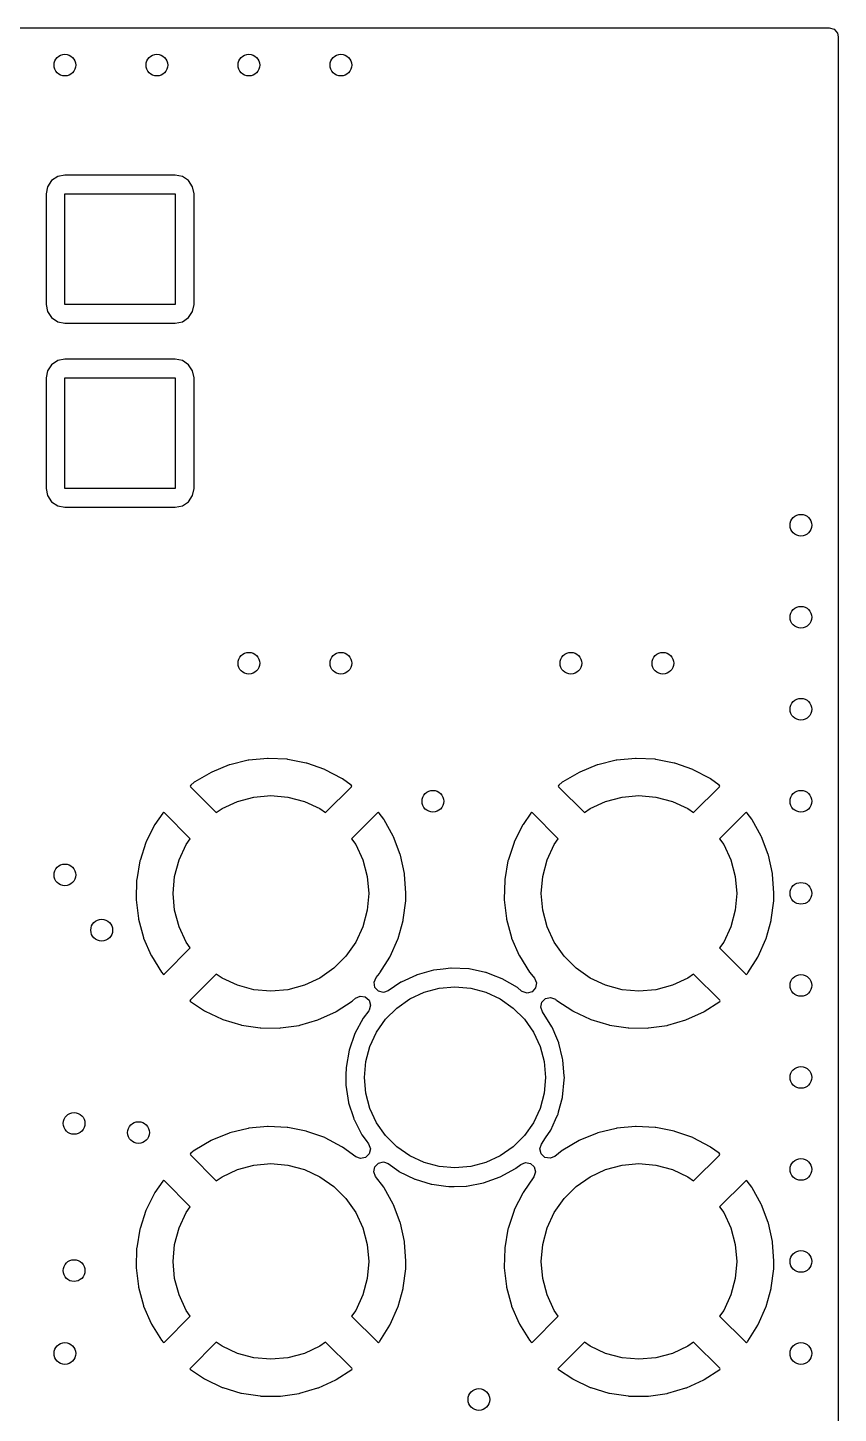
# Model space of a CAD drawing. Extents: x 5.33 to 7.27, y -5.07 to -3.93.
# Drawn here: x 6.83 to 7.27, y -4.683 to -3.93 of the extents above; entities that cross this region are included whole.
import ezdxf

# ---------------------------------------------------------------- set-up
doc = ezdxf.new("R2010")
doc.units = 0
doc.header["$MEASUREMENT"] = 0
doc.layers.add('BLACK', color=7, linetype='CONTINUOUS')

msp = doc.modelspace()

# ---------------------------------------------------------------- linework, layer by layer
at = {"layer": 'BLACK', "linetype": 'CONTINUOUS'}
for p, q in [((5.33465, -3.92969), (7.26535, -3.92969)), ((7.26535, -3.92969), (7.26804, -3.93047)), ((7.26804, -3.93047), (7.26987, -3.93258)), ((7.26987, -3.93258), (7.27031, -3.93465)), ((7.27031, -3.93465), (7.27031, -5.06535)), ((6.84609, -4.01056), (6.84278, -4.01278)), ((6.85, -4.00978), (6.84609, -4.01056)), ((6.91, -4.00978), (6.85, -4.00978)), ((6.91391, -4.01056), (6.91, -4.00978)), ((6.91722, -4.01278), (6.91391, -4.01056)), ((6.84056, -4.01609), (6.83978, -4.02)), ((6.83978, -4.02), (6.83978, -4.08)), ((6.84278, -4.01278), (6.84056, -4.01609)), ((6.85, -4.08), (6.85, -4.02)), ((6.85, -4.02), (6.91, -4.02)), ((6.91, -4.02), (6.91, -4.08)), ((6.91944, -4.01609), (6.91722, -4.01278)), ((6.92022, -4.02), (6.91944, -4.01609)), ((6.92022, -4.08), (6.92022, -4.02)), ((6.83978, -4.08), (6.84056, -4.08391)), ((6.91, -4.08), (6.85, -4.08)), ((6.91944, -4.08391), (6.92022, -4.08)), ((6.84056, -4.08391), (6.84278, -4.08722)), ((6.84278, -4.08722), (6.84609, -4.08944)), ((6.91391, -4.08944), (6.91722, -4.08722)), ((6.91722, -4.08722), (6.91944, -4.08391)), ((6.84609, -4.08944), (6.85, -4.09022)), ((6.85, -4.09022), (6.91, -4.09022)), ((6.91, -4.09022), (6.91391, -4.08944)), ((6.85, -4.10978), (6.84609, -4.11056)), ((6.91, -4.10978), (6.85, -4.10978)), ((6.91391, -4.11056), (6.91, -4.10978)), ((6.84056, -4.11609), (6.83978, -4.12)), ((6.84278, -4.11278), (6.84056, -4.11609)), ((6.84609, -4.11056), (6.84278, -4.11278)), ((6.91722, -4.11278), (6.91391, -4.11056)), ((6.91944, -4.11609), (6.91722, -4.11278)), ((6.92022, -4.12), (6.91944, -4.11609)), ((6.83978, -4.12), (6.83978, -4.18)), ((6.85, -4.18), (6.85, -4.12)), ((6.85, -4.12), (6.91, -4.12)), ((6.91, -4.12), (6.91, -4.18)), ((6.92022, -4.18), (6.92022, -4.12)), ((6.83978, -4.18), (6.84056, -4.18391)), ((6.84056, -4.18391), (6.84278, -4.18722)), ((6.91, -4.18), (6.85, -4.18)), ((6.91722, -4.18722), (6.91944, -4.18391)), ((6.91944, -4.18391), (6.92022, -4.18)), ((6.84278, -4.18722), (6.84609, -4.18944)), ((6.84609, -4.18944), (6.85, -4.19022)), ((6.85, -4.19022), (6.91, -4.19022)), ((6.91, -4.19022), (6.91391, -4.18944)), ((6.91391, -4.18944), (6.91722, -4.18722)), ((6.94959, -4.32772), (6.93963, -4.33016)), ((6.94995, -4.32766), (6.94959, -4.32772)), ((6.96016, -4.32669), (6.94995, -4.32766)), ((6.96052, -4.32668), (6.96016, -4.32669)), ((6.97076, -4.32719), (6.96052, -4.32668)), ((6.97111, -4.32723), (6.97076, -4.32719)), ((6.98118, -4.32922), (6.97111, -4.32723)), ((7.14959, -4.32772), (7.13963, -4.33016)), ((7.14995, -4.32766), (7.14959, -4.32772)), ((7.16016, -4.32669), (7.14995, -4.32766)), ((7.16052, -4.32668), (7.16016, -4.32669)), ((7.17076, -4.32719), (7.16052, -4.32668)), ((7.17111, -4.32723), (7.17076, -4.32719)), ((7.18118, -4.32922), (7.17111, -4.32723)), ((6.92946, -4.33428), (6.92061, -4.33946)), ((6.92978, -4.33412), (6.92946, -4.33428)), ((6.93929, -4.33027), (6.92978, -4.33412)), ((6.93963, -4.33016), (6.93929, -4.33027)), ((6.98152, -4.32931), (6.98118, -4.32922)), ((6.99119, -4.33273), (6.98152, -4.32931)), ((6.99152, -4.33287), (6.99119, -4.33273)), ((7.0006, -4.33765), (6.99152, -4.33287)), ((7.12946, -4.33428), (7.12061, -4.33946)), ((7.12978, -4.33412), (7.12946, -4.33428)), ((7.13929, -4.33027), (7.12978, -4.33412)), ((7.13963, -4.33016), (7.13929, -4.33027)), ((7.18152, -4.32931), (7.18118, -4.32922)), ((7.19119, -4.33273), (7.18152, -4.32931)), ((7.19152, -4.33287), (7.19119, -4.33273)), ((7.2006, -4.33765), (7.19152, -4.33287)), ((6.91837, -4.34122), (6.91803, -4.3417)), ((6.91803, -4.3417), (6.91829, -4.34214)), ((6.91829, -4.34214), (6.9323, -4.35616)), ((6.92032, -4.33967), (6.91837, -4.34122)), ((6.92061, -4.33946), (6.92032, -4.33967)), ((6.9917, -4.35616), (7.00568, -4.34218)), ((7.0009, -4.33784), (7.0006, -4.33765)), ((7.00559, -4.34125), (7.0009, -4.33784)), ((7.00593, -4.3417), (7.00559, -4.34125)), ((7.00568, -4.34218), (7.00594, -4.3417)), ((7.00594, -4.3417), (7.00593, -4.3417)), ((7.11837, -4.34122), (7.11803, -4.3417)), ((7.11803, -4.3417), (7.11829, -4.34214)), ((7.11829, -4.34214), (7.1323, -4.35616)), ((7.12032, -4.33967), (7.11837, -4.34122)), ((7.12061, -4.33946), (7.12032, -4.33967)), ((7.1917, -4.35616), (7.20568, -4.34218)), ((7.2009, -4.33784), (7.2006, -4.33765)), ((7.20559, -4.34125), (7.2009, -4.33784)), ((7.20594, -4.3417), (7.20559, -4.34125)), ((7.20568, -4.34218), (7.20594, -4.3417)), ((6.93543, -4.35397), (6.94382, -4.35006)), ((6.94382, -4.35006), (6.95277, -4.34766)), ((6.95277, -4.34766), (6.962, -4.34685)), ((6.962, -4.34685), (6.97123, -4.34766)), ((6.97123, -4.34766), (6.98018, -4.35006)), ((6.98018, -4.35006), (6.98857, -4.35397)), ((7.13543, -4.35397), (7.14382, -4.35006)), ((7.14382, -4.35006), (7.15277, -4.34766)), ((7.15277, -4.34766), (7.162, -4.34685)), ((7.162, -4.34685), (7.17123, -4.34766)), ((7.17123, -4.34766), (7.18018, -4.35006)), ((7.18018, -4.35006), (7.18857, -4.35397)), ((6.90321, -4.35641), (6.89897, -4.36252)), ((6.90369, -4.35604), (6.90321, -4.35641)), ((6.90415, -4.35629), (6.90369, -4.35604)), ((6.91816, -4.3703), (6.90415, -4.35629)), ((6.9323, -4.35616), (6.93543, -4.35397)), ((6.98857, -4.35397), (6.9917, -4.35616)), ((7.01982, -4.35632), (7.00584, -4.3703)), ((7.02029, -4.35606), (7.01982, -4.35632)), ((7.02075, -4.3564), (7.02029, -4.35606)), ((7.02326, -4.3597), (7.02075, -4.3564)), ((7.10321, -4.35641), (7.09897, -4.36252)), ((7.10369, -4.35604), (7.10321, -4.35641)), ((7.10415, -4.35629), (7.10369, -4.35604)), ((7.11816, -4.3703), (7.10415, -4.35629)), ((7.1323, -4.35616), (7.13543, -4.35397)), ((7.18857, -4.35397), (7.1917, -4.35616)), ((7.21982, -4.35632), (7.20584, -4.3703)), ((7.22029, -4.35606), (7.21982, -4.35632)), ((7.22075, -4.3564), (7.22029, -4.35606)), ((7.22326, -4.3597), (7.22075, -4.3564)), ((6.89879, -4.36282), (6.89422, -4.37201)), ((6.89897, -4.36252), (6.89879, -4.36282)), ((7.02346, -4.36), (7.02326, -4.3597)), ((7.02844, -4.36896), (7.02346, -4.36)), ((7.09879, -4.36282), (7.09422, -4.37201)), ((7.09897, -4.36252), (7.09879, -4.36282)), ((7.22346, -4.36), (7.22326, -4.3597)), ((7.22844, -4.36896), (7.22346, -4.36)), ((6.89408, -4.37234), (6.89089, -4.38209)), ((6.89422, -4.37201), (6.89408, -4.37234)), ((6.91206, -4.38182), (6.91597, -4.37343)), ((6.91597, -4.37343), (6.91816, -4.3703)), ((7.00584, -4.3703), (7.00803, -4.37343)), ((7.00803, -4.37343), (7.01194, -4.38182)), ((7.02859, -4.36929), (7.02844, -4.36896)), ((7.03223, -4.37888), (7.02859, -4.36929)), ((7.09408, -4.37234), (7.09089, -4.38209)), ((7.09422, -4.37201), (7.09408, -4.37234)), ((7.11206, -4.38182), (7.11597, -4.37343)), ((7.11597, -4.37343), (7.11816, -4.3703)), ((7.20584, -4.3703), (7.20803, -4.37343)), ((7.20803, -4.37343), (7.21194, -4.38182)), ((7.22859, -4.36929), (7.22844, -4.36896)), ((7.23223, -4.37888), (7.22859, -4.36929)), ((7.03233, -4.37922), (7.03223, -4.37888)), ((7.03454, -4.38924), (7.03233, -4.37922)), ((7.23233, -4.37922), (7.23223, -4.37888)), ((7.23454, -4.38924), (7.23233, -4.37922)), ((6.8908, -4.38243), (6.88905, -4.39254)), ((6.89089, -4.38209), (6.8908, -4.38243)), ((6.90966, -4.39077), (6.91206, -4.38182)), ((7.01194, -4.38182), (7.01434, -4.39077)), ((7.0908, -4.38243), (7.08905, -4.39254)), ((7.09089, -4.38209), (7.0908, -4.38243)), ((7.10966, -4.39077), (7.11206, -4.38182)), ((7.21194, -4.38182), (7.21434, -4.39077)), ((6.88901, -4.39289), (6.88873, -4.40315)), ((6.88905, -4.39254), (6.88901, -4.39289)), ((6.90885, -4.4), (6.90966, -4.39077)), ((7.01434, -4.39077), (7.01515, -4.4)), ((7.03459, -4.38959), (7.03454, -4.38924)), ((7.03534, -4.39988), (7.03459, -4.38959)), ((7.08901, -4.39289), (7.08873, -4.40315)), ((7.08905, -4.39254), (7.08901, -4.39289)), ((7.10885, -4.4), (7.10966, -4.39077)), ((7.21434, -4.39077), (7.21515, -4.4)), ((7.23459, -4.38959), (7.23454, -4.38924)), ((7.23534, -4.39988), (7.23459, -4.38959)), ((6.88873, -4.40315), (6.88875, -4.40351)), ((6.88875, -4.40351), (6.88996, -4.41369)), ((6.90966, -4.40923), (6.90885, -4.4)), ((7.01515, -4.4), (7.01434, -4.40923)), ((7.03522, -4.40409), (7.03524, -4.40384)), ((7.03524, -4.40384), (7.03534, -4.40012)), ((7.03534, -4.40012), (7.03534, -4.39988)), ((7.08873, -4.40315), (7.08875, -4.40351)), ((7.08875, -4.40351), (7.08996, -4.41369)), ((7.10966, -4.40923), (7.10885, -4.4)), ((7.21515, -4.4), (7.21434, -4.40923)), ((7.23522, -4.40409), (7.23524, -4.40384)), ((7.23524, -4.40384), (7.23534, -4.40012)), ((7.23534, -4.40012), (7.23534, -4.39988)), ((6.91206, -4.41818), (6.90966, -4.40923)), ((7.01434, -4.40923), (7.01194, -4.41818)), ((7.03392, -4.41432), (7.03522, -4.40409)), ((7.11206, -4.41818), (7.10966, -4.40923)), ((7.21434, -4.40923), (7.21194, -4.41818)), ((7.23392, -4.41432), (7.23522, -4.40409)), ((6.88996, -4.41369), (6.89002, -4.41404)), ((6.89002, -4.41404), (6.89269, -4.42395)), ((6.91597, -4.42657), (6.91206, -4.41818)), ((7.01194, -4.41818), (7.00803, -4.42657)), ((7.0311, -4.42455), (7.03385, -4.41467)), ((7.03385, -4.41467), (7.03392, -4.41432)), ((7.08996, -4.41369), (7.09002, -4.41404)), ((7.09002, -4.41404), (7.09269, -4.42395)), ((7.11597, -4.42657), (7.11206, -4.41818)), ((7.21194, -4.41818), (7.20803, -4.42657)), ((7.2311, -4.42455), (7.23385, -4.41467)), ((7.23385, -4.41467), (7.23392, -4.41432)), ((6.89269, -4.42395), (6.8928, -4.42429)), ((6.8928, -4.42429), (6.89687, -4.4337)), ((7.02683, -4.43427), (7.03098, -4.42489)), ((7.03098, -4.42489), (7.0311, -4.42455)), ((7.09269, -4.42395), (7.0928, -4.42429)), ((7.0928, -4.42429), (7.09687, -4.4337)), ((7.22683, -4.43427), (7.23098, -4.42489)), ((7.23098, -4.42489), (7.2311, -4.42455)), ((6.89687, -4.4337), (6.89704, -4.43402)), ((6.89704, -4.43402), (6.90242, -4.44275)), ((6.90408, -4.44378), (6.91816, -4.4297)), ((6.91816, -4.4297), (6.91597, -4.42657)), ((7.00803, -4.42657), (7.00271, -4.43416)), ((7.09687, -4.4337), (7.09704, -4.43402)), ((7.09704, -4.43402), (7.10242, -4.44275)), ((7.12129, -4.43416), (7.11597, -4.42657)), ((7.20803, -4.42657), (7.20584, -4.4297)), ((7.20584, -4.4297), (7.2199, -4.44375)), ((6.99616, -4.44071), (6.98857, -4.44603)), ((7.00271, -4.43416), (6.99616, -4.44071)), ((7.02121, -4.44327), (7.02667, -4.43459)), ((7.02667, -4.43459), (7.02683, -4.43427)), ((7.0555, -4.44112), (7.05046, -4.4417)), ((7.05973, -4.44063), (7.0555, -4.44112)), ((7.05993, -4.44061), (7.05973, -4.44063)), ((7.05973, -4.44063), (7.05973, -4.44063)), ((7.06945, -4.44104), (7.05993, -4.44061)), ((7.06964, -4.44108), (7.06945, -4.44104)), ((7.07858, -4.44295), (7.06964, -4.44108)), ((7.06964, -4.44108), (7.06964, -4.44108)), ((7.12784, -4.44071), (7.12129, -4.43416)), ((7.13543, -4.44603), (7.12784, -4.44071)), ((7.22121, -4.44327), (7.22667, -4.43459)), ((7.22667, -4.43459), (7.22683, -4.43427)), ((6.90242, -4.44275), (6.90263, -4.44304)), ((6.90263, -4.44304), (6.90317, -4.44369)), ((6.90317, -4.44369), (6.90367, -4.44402)), ((6.90367, -4.44402), (6.90408, -4.44378)), ((6.9323, -4.44384), (6.91822, -4.45792)), ((6.93543, -4.44603), (6.9323, -4.44384)), ((6.94382, -4.44994), (6.93543, -4.44603)), ((6.98857, -4.44603), (6.98018, -4.44994)), ((7.01801, -4.44835), (7.01916, -4.44571)), ((7.01848, -4.4511), (7.01801, -4.44835)), ((7.01916, -4.44571), (7.021, -4.44356)), ((7.021, -4.44356), (7.02121, -4.44327)), ((7.03265, -4.44833), (7.02573, -4.45303)), ((7.03283, -4.44824), (7.03265, -4.44833)), ((7.0411, -4.44438), (7.03283, -4.44824)), ((7.03283, -4.44824), (7.03283, -4.44824)), ((7.04128, -4.4443), (7.0411, -4.44438)), ((7.0411, -4.44438), (7.0411, -4.44438)), ((7.04148, -4.44424), (7.04128, -4.4443)), ((7.05026, -4.44176), (7.04148, -4.44424)), ((7.04148, -4.44424), (7.04148, -4.44424)), ((7.05046, -4.4417), (7.05026, -4.44176)), ((7.05026, -4.44176), (7.05026, -4.44176)), ((7.07878, -4.44299), (7.07858, -4.44295)), ((7.07858, -4.44295), (7.07858, -4.44295)), ((7.07897, -4.44306), (7.07878, -4.44299)), ((7.08205, -4.44424), (7.07897, -4.44306)), ((7.07897, -4.44306), (7.07897, -4.44306)), ((7.08768, -4.4464), (7.08205, -4.44424)), ((7.09592, -4.4512), (7.08768, -4.4464)), ((7.10242, -4.44275), (7.10263, -4.44304)), ((7.10263, -4.44304), (7.10515, -4.44606)), ((7.10515, -4.44606), (7.10627, -4.44862)), ((7.10627, -4.44862), (7.10583, -4.45138)), ((7.14382, -4.44994), (7.13543, -4.44603)), ((7.18857, -4.44603), (7.18018, -4.44994)), ((7.1917, -4.44384), (7.18857, -4.44603)), ((7.20587, -4.45801), (7.1917, -4.44384)), ((7.2199, -4.44375), (7.22043, -4.44404)), ((7.22043, -4.44404), (7.22081, -4.44378)), ((7.22081, -4.44378), (7.221, -4.44356)), ((7.221, -4.44356), (7.22121, -4.44327)), ((6.95277, -4.45234), (6.94382, -4.44994)), ((6.962, -4.45315), (6.95277, -4.45234)), ((6.97123, -4.45234), (6.962, -4.45315)), ((6.98018, -4.44994), (6.97123, -4.45234)), ((7.00792, -4.45703), (7.01045, -4.45586)), ((7.01045, -4.45586), (7.01322, -4.45624)), ((7.01322, -4.45624), (7.01535, -4.45805)), ((7.02036, -4.45317), (7.01848, -4.4511)), ((7.02307, -4.45388), (7.02036, -4.45317)), ((7.02573, -4.45303), (7.02307, -4.45388)), ((7.03739, -4.45738), (7.04517, -4.45376)), ((7.04517, -4.45376), (7.05345, -4.45154)), ((7.05345, -4.45154), (7.062, -4.45079)), ((7.062, -4.45079), (7.07055, -4.45154)), ((7.07055, -4.45154), (7.07883, -4.45376)), ((7.07883, -4.45376), (7.08661, -4.45738)), ((7.0982, -4.45308), (7.09592, -4.4512)), ((7.0986, -4.45337), (7.0982, -4.45308)), ((7.10127, -4.4542), (7.0986, -4.45337)), ((7.10396, -4.45346), (7.10127, -4.4542)), ((7.10583, -4.45138), (7.10396, -4.45346)), ((7.11121, -4.45714), (7.11394, -4.45655)), ((7.11394, -4.45655), (7.11656, -4.45752)), ((7.15277, -4.45234), (7.14382, -4.44994)), ((7.162, -4.45315), (7.15277, -4.45234)), ((7.17123, -4.45234), (7.162, -4.45315)), ((7.18018, -4.44994), (7.17123, -4.45234)), ((6.91822, -4.45792), (6.91796, -4.45841)), ((6.91796, -4.45841), (6.91822, -4.45875)), ((6.91822, -4.45875), (6.92596, -4.46386)), ((6.92596, -4.46386), (6.92627, -4.46404)), ((6.92627, -4.46404), (6.93555, -4.4684)), ((6.99749, -4.46418), (7.00609, -4.4586)), ((7.00609, -4.4586), (7.00638, -4.45838)), ((7.00638, -4.45838), (7.00792, -4.45703)), ((7.01513, -4.46377), (7.01205, -4.46781)), ((7.01538, -4.46342), (7.01513, -4.46377)), ((7.01535, -4.45805), (7.01615, -4.46073)), ((7.01615, -4.46073), (7.01538, -4.46342)), ((7.0243, -4.46837), (7.03037, -4.4623)), ((7.03037, -4.4623), (7.03739, -4.45738)), ((7.08661, -4.45738), (7.09363, -4.4623)), ((7.09363, -4.4623), (7.0997, -4.46837)), ((7.10864, -4.46185), (7.10923, -4.45911)), ((7.10959, -4.4644), (7.10864, -4.46185)), ((7.10923, -4.45911), (7.11121, -4.45714)), ((7.11656, -4.45752), (7.11689, -4.45779)), ((7.11689, -4.45779), (7.11711, -4.45799)), ((7.11711, -4.45799), (7.1174, -4.45821)), ((7.1174, -4.45821), (7.12596, -4.46386)), ((7.12596, -4.46386), (7.12627, -4.46404)), ((7.12627, -4.46404), (7.13555, -4.4684)), ((7.19749, -4.46418), (7.20589, -4.45873)), ((7.2061, -4.4584), (7.20587, -4.45801)), ((7.20589, -4.45873), (7.2061, -4.4584)), ((6.93555, -4.4684), (6.93589, -4.46853)), ((6.93589, -4.46853), (6.9457, -4.4715)), ((6.9457, -4.4715), (6.94605, -4.47158)), ((6.94605, -4.47158), (6.9562, -4.4731)), ((6.97732, -4.47172), (6.97767, -4.47164)), ((6.97767, -4.47164), (6.98751, -4.46875)), ((6.98751, -4.46875), (6.98785, -4.46863)), ((6.98785, -4.46863), (6.99717, -4.46435)), ((6.99717, -4.46435), (6.99749, -4.46418)), ((7.01205, -4.46781), (7.00754, -4.47621)), ((7.01938, -4.47539), (7.0243, -4.46837)), ((7.0997, -4.46837), (7.10462, -4.47539)), ((7.11467, -4.47247), (7.10959, -4.4644)), ((7.10959, -4.4644), (7.10959, -4.4644)), ((7.13555, -4.4684), (7.13589, -4.46853)), ((7.13589, -4.46853), (7.1457, -4.4715)), ((7.1457, -4.4715), (7.14605, -4.47158)), ((7.14605, -4.47158), (7.1562, -4.4731)), ((7.17732, -4.47172), (7.17767, -4.47164)), ((7.17767, -4.47164), (7.18751, -4.46875)), ((7.18751, -4.46875), (7.18785, -4.46863)), ((7.18785, -4.46863), (7.19717, -4.46435)), ((7.19717, -4.46435), (7.19749, -4.46418)), ((6.9562, -4.4731), (6.95655, -4.47313)), ((6.95655, -4.47313), (6.96681, -4.47318)), ((6.96681, -4.47318), (6.96717, -4.47315)), ((6.96717, -4.47315), (6.97732, -4.47172)), ((7.00754, -4.47621), (7.00444, -4.48522)), ((7.01576, -4.48317), (7.01938, -4.47539)), ((7.10462, -4.47539), (7.10824, -4.48317)), ((7.11474, -4.47265), (7.11467, -4.47247)), ((7.11729, -4.47865), (7.11474, -4.47265)), ((7.11474, -4.47265), (7.11474, -4.47265)), ((7.11839, -4.48124), (7.11729, -4.47865)), ((7.1562, -4.4731), (7.15655, -4.47313)), ((7.15655, -4.47313), (7.16681, -4.47318)), ((7.16681, -4.47318), (7.16717, -4.47315)), ((7.16717, -4.47315), (7.17732, -4.47172)), ((7.00444, -4.48522), (7.00282, -4.49461)), ((7.01354, -4.49145), (7.01576, -4.48317)), ((7.10824, -4.48317), (7.11046, -4.49145)), ((7.11844, -4.48143), (7.11839, -4.48124)), ((7.12047, -4.48969), (7.11844, -4.48143)), ((7.01279, -4.5), (7.01354, -4.49145)), ((7.11046, -4.49145), (7.11121, -4.5)), ((7.12066, -4.4905), (7.12047, -4.48969)), ((7.12068, -4.4907), (7.12066, -4.4905)), ((7.12136, -4.49913), (7.12068, -4.4907)), ((7.12068, -4.4907), (7.12068, -4.4907)), ((7.00277, -4.49869), (7.00272, -4.50415)), ((7.00281, -4.49481), (7.00277, -4.49869)), ((7.00282, -4.49461), (7.00281, -4.49481)), ((7.01354, -4.50855), (7.01279, -4.5)), ((7.11121, -4.5), (7.11046, -4.50855)), ((7.12045, -4.51073), (7.12142, -4.50124)), ((7.12143, -4.5), (7.12136, -4.49913)), ((7.12142, -4.50124), (7.12143, -4.5)), ((7.00272, -4.50415), (7.00414, -4.51357)), ((7.01576, -4.51683), (7.01354, -4.50855)), ((7.11046, -4.50855), (7.10824, -4.51683)), ((7.00414, -4.51357), (7.0042, -4.51376)), ((7.0042, -4.51376), (7.00678, -4.52178)), ((7.01938, -4.52461), (7.01576, -4.51683)), ((7.10824, -4.51683), (7.10462, -4.52461)), ((7.1183, -4.51877), (7.1204, -4.51092)), ((7.1204, -4.51092), (7.12045, -4.51073)), ((7.1204, -4.51092), (7.1204, -4.51092)), ((7.00678, -4.52178), (7.00706, -4.52265)), ((7.00706, -4.52265), (7.00715, -4.52282)), ((7.00715, -4.52282), (7.01086, -4.5301)), ((7.11408, -4.52863), (7.11664, -4.52293)), ((7.11664, -4.52293), (7.1179, -4.52012)), ((7.1179, -4.52012), (7.11799, -4.51994)), ((7.1179, -4.52012), (7.1179, -4.52012)), ((7.11799, -4.51994), (7.1183, -4.51877)), ((6.93929, -4.53027), (6.92978, -4.53412)), ((6.93963, -4.53016), (6.93929, -4.53027)), ((6.94959, -4.52772), (6.93963, -4.53016)), ((6.94995, -4.52766), (6.94959, -4.52772)), ((6.96016, -4.52669), (6.94995, -4.52766)), ((6.96052, -4.52668), (6.96016, -4.52669)), ((6.97076, -4.52719), (6.96052, -4.52668)), ((6.97111, -4.52723), (6.97076, -4.52719)), ((6.98118, -4.52922), (6.97111, -4.52723)), ((6.98152, -4.52931), (6.98118, -4.52922)), ((6.99119, -4.53273), (6.98152, -4.52931)), ((7.01086, -4.5301), (7.01138, -4.53114)), ((7.01138, -4.53114), (7.01368, -4.53428)), ((7.0243, -4.53163), (7.01938, -4.52461)), ((7.03037, -4.5377), (7.0243, -4.53163)), ((7.0997, -4.53163), (7.09363, -4.5377)), ((7.10462, -4.52461), (7.0997, -4.53163)), ((7.11128, -4.53287), (7.11408, -4.52863)), ((7.13929, -4.53027), (7.12978, -4.53412)), ((7.13963, -4.53016), (7.13929, -4.53027)), ((7.14959, -4.52772), (7.13963, -4.53016)), ((7.14995, -4.52766), (7.14959, -4.52772)), ((7.16016, -4.52669), (7.14995, -4.52766)), ((7.16052, -4.52668), (7.16016, -4.52669)), ((7.17076, -4.52719), (7.16052, -4.52668)), ((7.17111, -4.52723), (7.17076, -4.52719)), ((7.18118, -4.52922), (7.17111, -4.52723)), ((7.18152, -4.52931), (7.18118, -4.52922)), ((7.19119, -4.53273), (7.18152, -4.52931)), ((6.92946, -4.53428), (6.92061, -4.53946)), ((6.92978, -4.53412), (6.92946, -4.53428)), ((6.99152, -4.53287), (6.99119, -4.53273)), ((7.0006, -4.53765), (6.99152, -4.53287)), ((7.0009, -4.53784), (7.0006, -4.53765)), ((7.00813, -4.5431), (7.0009, -4.53784)), ((7.01368, -4.53428), (7.01505, -4.53616)), ((7.01505, -4.53616), (7.016, -4.53879)), ((7.016, -4.53879), (7.01538, -4.54151)), ((7.03739, -4.54262), (7.03037, -4.5377)), ((7.09363, -4.5377), (7.08661, -4.54262)), ((7.1082, -4.53884), (7.10902, -4.53631)), ((7.10888, -4.54155), (7.1082, -4.53884)), ((7.10902, -4.53631), (7.11128, -4.53287)), ((7.12946, -4.53428), (7.12061, -4.53946)), ((7.12978, -4.53412), (7.12946, -4.53428)), ((7.19152, -4.53287), (7.19119, -4.53273)), ((7.2006, -4.53765), (7.19152, -4.53287)), ((7.2009, -4.53784), (7.2006, -4.53765)), ((7.20559, -4.54125), (7.2009, -4.53784)), ((6.91837, -4.54122), (6.91803, -4.5417)), ((6.91803, -4.5417), (6.91829, -4.54214)), ((6.91829, -4.54214), (6.9323, -4.55616)), ((6.92032, -4.53967), (6.91837, -4.54122)), ((6.92061, -4.53946), (6.92032, -4.53967)), ((6.95277, -4.54766), (6.962, -4.54685)), ((6.962, -4.54685), (6.97123, -4.54766)), ((7.01064, -4.54403), (7.00813, -4.5431)), ((7.01338, -4.54347), (7.01064, -4.54403)), ((7.01538, -4.54151), (7.01338, -4.54347)), ((7.01841, -4.54855), (7.02037, -4.54656)), ((7.02037, -4.54656), (7.02309, -4.54594)), ((7.02309, -4.54594), (7.02566, -4.54685)), ((7.02566, -4.54685), (7.03141, -4.55093)), ((7.04517, -4.54624), (7.03739, -4.54262)), ((7.05345, -4.54846), (7.04517, -4.54624)), ((7.07883, -4.54624), (7.07055, -4.54846)), ((7.08661, -4.54262), (7.07883, -4.54624)), ((7.09776, -4.54724), (7.10035, -4.5462)), ((7.10035, -4.5462), (7.1031, -4.54673)), ((7.1031, -4.54673), (7.10512, -4.54866)), ((7.11092, -4.54347), (7.10888, -4.54155)), ((7.11367, -4.54397), (7.11092, -4.54347)), ((7.11626, -4.54291), (7.11367, -4.54397)), ((7.12032, -4.53967), (7.11626, -4.54291)), ((7.12061, -4.53946), (7.12032, -4.53967)), ((7.15277, -4.54766), (7.162, -4.54685)), ((7.162, -4.54685), (7.17123, -4.54766)), ((7.1917, -4.55616), (7.20568, -4.54218)), ((7.20594, -4.5417), (7.20559, -4.54125)), ((7.20568, -4.54218), (7.20594, -4.5417)), ((6.9323, -4.55616), (6.93543, -4.55397)), ((6.93543, -4.55397), (6.94382, -4.55006)), ((6.94382, -4.55006), (6.95277, -4.54766)), ((6.97123, -4.54766), (6.98018, -4.55006)), ((6.98018, -4.55006), (6.98857, -4.55397)), ((6.98857, -4.55397), (6.99616, -4.55929)), ((7.01784, -4.55129), (7.01841, -4.54855)), ((7.01884, -4.5539), (7.01784, -4.55129)), ((7.02326, -4.5597), (7.01884, -4.5539)), ((7.03141, -4.55093), (7.03141, -4.55093)), ((7.03141, -4.55093), (7.03157, -4.55105)), ((7.03157, -4.55105), (7.04012, -4.55526)), ((7.062, -4.54921), (7.05345, -4.54846)), ((7.07055, -4.54846), (7.062, -4.54921)), ((7.07758, -4.55735), (7.08655, -4.55412)), ((7.08655, -4.55412), (7.09489, -4.5495)), ((7.09489, -4.5495), (7.09504, -4.54938)), ((7.09504, -4.54938), (7.09776, -4.54724)), ((7.09504, -4.54938), (7.09504, -4.54938)), ((7.1049, -4.55397), (7.09897, -4.56252)), ((7.10578, -4.55138), (7.1049, -4.55397)), ((7.10512, -4.54866), (7.10578, -4.55138)), ((7.12784, -4.55929), (7.13543, -4.55397)), ((7.13543, -4.55397), (7.14382, -4.55006)), ((7.14382, -4.55006), (7.15277, -4.54766)), ((7.17123, -4.54766), (7.18018, -4.55006)), ((7.18018, -4.55006), (7.18857, -4.55397)), ((7.18857, -4.55397), (7.1917, -4.55616)), ((6.90321, -4.55641), (6.89897, -4.56252)), ((6.90369, -4.55604), (6.90321, -4.55641)), ((6.90415, -4.55629), (6.90369, -4.55604)), ((6.91816, -4.5703), (6.90415, -4.55629)), ((6.99616, -4.55929), (7.00271, -4.56584)), ((7.02346, -4.56), (7.02326, -4.5597)), ((7.02844, -4.56896), (7.02346, -4.56)), ((7.04012, -4.55526), (7.04031, -4.55531)), ((7.04031, -4.55531), (7.04905, -4.55798)), ((7.04905, -4.55798), (7.04905, -4.55798)), ((7.04905, -4.55798), (7.04924, -4.55804)), ((7.04924, -4.55804), (7.04944, -4.55807)), ((7.04944, -4.55807), (7.04944, -4.55807)), ((7.04944, -4.55807), (7.05702, -4.55911)), ((7.05702, -4.55911), (7.05868, -4.55934)), ((7.05868, -4.55934), (7.06147, -4.55927)), ((7.06147, -4.55927), (7.06801, -4.55911)), ((7.06801, -4.55911), (7.06821, -4.5591)), ((7.06801, -4.55911), (7.06801, -4.55911)), ((7.06821, -4.5591), (7.07758, -4.55735)), ((7.12129, -4.56584), (7.12784, -4.55929)), ((7.21982, -4.55632), (7.20584, -4.5703)), ((7.22029, -4.55606), (7.21982, -4.55632)), ((7.22075, -4.5564), (7.22029, -4.55606)), ((7.22326, -4.5597), (7.22075, -4.5564)), ((7.22346, -4.56), (7.22326, -4.5597)), ((7.22844, -4.56896), (7.22346, -4.56)), ((6.89879, -4.56282), (6.89422, -4.57201)), ((6.89897, -4.56252), (6.89879, -4.56282)), ((7.00271, -4.56584), (7.00803, -4.57343)), ((7.02859, -4.56929), (7.02844, -4.56896)), ((7.03223, -4.57888), (7.02859, -4.56929)), ((7.09879, -4.56282), (7.09422, -4.57201)), ((7.09897, -4.56252), (7.09879, -4.56282)), ((7.11597, -4.57343), (7.12129, -4.56584)), ((7.22859, -4.56929), (7.22844, -4.56896)), ((7.23223, -4.57888), (7.22859, -4.56929)), ((6.89408, -4.57234), (6.89089, -4.58209)), ((6.89422, -4.57201), (6.89408, -4.57234)), ((6.91206, -4.58182), (6.91597, -4.57343)), ((6.91597, -4.57343), (6.91816, -4.5703)), ((7.00803, -4.57343), (7.01194, -4.58182)), ((7.09408, -4.57234), (7.09089, -4.58209)), ((7.09422, -4.57201), (7.09408, -4.57234)), ((7.11206, -4.58182), (7.11597, -4.57343)), ((7.20584, -4.5703), (7.20803, -4.57343)), ((7.20803, -4.57343), (7.21194, -4.58182)), ((6.8908, -4.58243), (6.88905, -4.59254)), ((6.89089, -4.58209), (6.8908, -4.58243)), ((6.90966, -4.59077), (6.91206, -4.58182)), ((7.01194, -4.58182), (7.01434, -4.59077)), ((7.03233, -4.57922), (7.03223, -4.57888)), ((7.03454, -4.58924), (7.03233, -4.57922)), ((7.0908, -4.58243), (7.08905, -4.59254)), ((7.09089, -4.58209), (7.0908, -4.58243)), ((7.10966, -4.59077), (7.11206, -4.58182)), ((7.21194, -4.58182), (7.21434, -4.59077)), ((7.23233, -4.57922), (7.23223, -4.57888)), ((7.23454, -4.58924), (7.23233, -4.57922)), ((6.90885, -4.6), (6.90966, -4.59077)), ((7.01434, -4.59077), (7.01515, -4.6)), ((7.03459, -4.58959), (7.03454, -4.58924)), ((7.03534, -4.59988), (7.03459, -4.58959)), ((7.10885, -4.6), (7.10966, -4.59077)), ((7.21434, -4.59077), (7.21515, -4.6)), ((7.23459, -4.58959), (7.23454, -4.58924)), ((7.23534, -4.59988), (7.23459, -4.58959)), ((6.88901, -4.59289), (6.88873, -4.60315)), ((6.88905, -4.59254), (6.88901, -4.59289)), ((7.08901, -4.59289), (7.08873, -4.60315)), ((7.08905, -4.59254), (7.08901, -4.59289)), ((6.88873, -4.60315), (6.88875, -4.60351)), ((6.88875, -4.60351), (6.88996, -4.61369)), ((6.90966, -4.60923), (6.90885, -4.6)), ((7.01515, -4.6), (7.01434, -4.60923)), ((7.03392, -4.61432), (7.03522, -4.60409)), ((7.03522, -4.60409), (7.03524, -4.60384)), ((7.03524, -4.60384), (7.03534, -4.60012)), ((7.03534, -4.60012), (7.03534, -4.59988)), ((7.08873, -4.60315), (7.08875, -4.60351)), ((7.08875, -4.60351), (7.08996, -4.61369)), ((7.10966, -4.60923), (7.10885, -4.6)), ((7.21515, -4.6), (7.21434, -4.60923)), ((7.23392, -4.61432), (7.23522, -4.60409)), ((7.23522, -4.60409), (7.23524, -4.60384)), ((7.23524, -4.60384), (7.23534, -4.60012)), ((7.23534, -4.60012), (7.23534, -4.59988)), ((6.88996, -4.61369), (6.89002, -4.61404)), ((6.89002, -4.61404), (6.89269, -4.62395)), ((6.91206, -4.61818), (6.90966, -4.60923)), ((7.01434, -4.60923), (7.01194, -4.61818)), ((7.0311, -4.62455), (7.03385, -4.61467)), ((7.03385, -4.61467), (7.03392, -4.61432)), ((7.08996, -4.61369), (7.09002, -4.61404)), ((7.09002, -4.61404), (7.09269, -4.62395)), ((7.11206, -4.61818), (7.10966, -4.60923)), ((7.21434, -4.60923), (7.21194, -4.61818)), ((7.2311, -4.62455), (7.23385, -4.61467)), ((7.23385, -4.61467), (7.23392, -4.61432)), ((6.91597, -4.62657), (6.91206, -4.61818)), ((7.01194, -4.61818), (7.00803, -4.62657)), ((7.11597, -4.62657), (7.11206, -4.61818)), ((7.21194, -4.61818), (7.20803, -4.62657)), ((6.89269, -4.62395), (6.8928, -4.62429)), ((6.8928, -4.62429), (6.89687, -4.6337)), ((6.90408, -4.64378), (6.91816, -4.6297)), ((6.91816, -4.6297), (6.91597, -4.62657)), ((7.00803, -4.62657), (7.00584, -4.6297)), ((7.00584, -4.6297), (7.0199, -4.64375)), ((7.02683, -4.63427), (7.03098, -4.62489)), ((7.03098, -4.62489), (7.0311, -4.62455)), ((7.09269, -4.62395), (7.0928, -4.62429)), ((7.0928, -4.62429), (7.09687, -4.6337)), ((7.10408, -4.64378), (7.11816, -4.6297)), ((7.11816, -4.6297), (7.11597, -4.62657)), ((7.20803, -4.62657), (7.20584, -4.6297)), ((7.20584, -4.6297), (7.2199, -4.64375)), ((7.22683, -4.63427), (7.23098, -4.62489)), ((7.23098, -4.62489), (7.2311, -4.62455)), ((6.89687, -4.6337), (6.89704, -4.63402)), ((6.89704, -4.63402), (6.90242, -4.64275)), ((7.02121, -4.64327), (7.02667, -4.63459)), ((7.02667, -4.63459), (7.02683, -4.63427)), ((7.09687, -4.6337), (7.09704, -4.63402)), ((7.09704, -4.63402), (7.10242, -4.64275)), ((7.22121, -4.64327), (7.22667, -4.63459)), ((7.22667, -4.63459), (7.22683, -4.63427)), ((6.90242, -4.64275), (6.90263, -4.64304)), ((6.90263, -4.64304), (6.90317, -4.64369)), ((6.90317, -4.64369), (6.90367, -4.64402)), ((6.90367, -4.64402), (6.90408, -4.64378)), ((6.9323, -4.64384), (6.91822, -4.65792)), ((6.93543, -4.64603), (6.9323, -4.64384)), ((6.9917, -4.64384), (6.98857, -4.64603)), ((7.00587, -4.65801), (6.9917, -4.64384)), ((7.0199, -4.64375), (7.02043, -4.64404)), ((7.02043, -4.64404), (7.02081, -4.64378)), ((7.02081, -4.64378), (7.021, -4.64356)), ((7.021, -4.64356), (7.02121, -4.64327)), ((7.10242, -4.64275), (7.10263, -4.64304)), ((7.10263, -4.64304), (7.10317, -4.64369)), ((7.10317, -4.64369), (7.10367, -4.64402)), ((7.10367, -4.64402), (7.10408, -4.64378)), ((7.1323, -4.64384), (7.11822, -4.65792)), ((7.13543, -4.64603), (7.1323, -4.64384)), ((7.1917, -4.64384), (7.18857, -4.64603)), ((7.20587, -4.65801), (7.1917, -4.64384)), ((7.2199, -4.64375), (7.22043, -4.64404)), ((7.22043, -4.64404), (7.22081, -4.64378)), ((7.22081, -4.64378), (7.221, -4.64356)), ((7.221, -4.64356), (7.22121, -4.64327)), ((6.94382, -4.64994), (6.93543, -4.64603)), ((6.95277, -4.65234), (6.94382, -4.64994)), ((6.962, -4.65315), (6.95277, -4.65234)), ((6.97123, -4.65234), (6.962, -4.65315)), ((6.98018, -4.64994), (6.97123, -4.65234)), ((6.98857, -4.64603), (6.98018, -4.64994)), ((7.14382, -4.64994), (7.13543, -4.64603)), ((7.15277, -4.65234), (7.14382, -4.64994)), ((7.162, -4.65315), (7.15277, -4.65234)), ((7.17123, -4.65234), (7.162, -4.65315)), ((7.18018, -4.64994), (7.17123, -4.65234)), ((7.18857, -4.64603), (7.18018, -4.64994)), ((6.91822, -4.65792), (6.91796, -4.65841)), ((6.91796, -4.65841), (6.91822, -4.65875)), ((6.91822, -4.65875), (6.92596, -4.66386)), ((6.99749, -4.66418), (7.00589, -4.65873)), ((7.0061, -4.6584), (7.00587, -4.65801)), ((7.00589, -4.65873), (7.00609, -4.65841)), ((7.00609, -4.65841), (7.0061, -4.6584)), ((7.11822, -4.65792), (7.11796, -4.65841)), ((7.11796, -4.65841), (7.11822, -4.65875)), ((7.11822, -4.65875), (7.12596, -4.66386)), ((7.19749, -4.66418), (7.20589, -4.65873)), ((7.2061, -4.6584), (7.20587, -4.65801)), ((7.20589, -4.65873), (7.2061, -4.6584)), ((6.92596, -4.66386), (6.92627, -4.66404)), ((6.92627, -4.66404), (6.93555, -4.6684)), ((6.98785, -4.66863), (6.99717, -4.66435)), ((6.99717, -4.66435), (6.99749, -4.66418)), ((7.12596, -4.66386), (7.12627, -4.66404)), ((7.12627, -4.66404), (7.13555, -4.6684)), ((7.18785, -4.66863), (7.19717, -4.66435)), ((7.19717, -4.66435), (7.19749, -4.66418)), ((6.93555, -4.6684), (6.93589, -4.66853)), ((6.93589, -4.66853), (6.9457, -4.6715)), ((6.9457, -4.6715), (6.94605, -4.67158)), ((6.94605, -4.67158), (6.9562, -4.6731)), ((6.9562, -4.6731), (6.95655, -4.67313)), ((6.95655, -4.67313), (6.96681, -4.67318)), ((6.96681, -4.67318), (6.96717, -4.67315)), ((6.96717, -4.67315), (6.97732, -4.67172)), ((6.97732, -4.67172), (6.97767, -4.67164)), ((6.97767, -4.67164), (6.98751, -4.66875)), ((6.98751, -4.66875), (6.98785, -4.66863)), ((7.13555, -4.6684), (7.13589, -4.66853)), ((7.13589, -4.66853), (7.1457, -4.6715)), ((7.1457, -4.6715), (7.14605, -4.67158)), ((7.14605, -4.67158), (7.1562, -4.6731)), ((7.1562, -4.6731), (7.15655, -4.67313)), ((7.15655, -4.67313), (7.16681, -4.67318)), ((7.16681, -4.67318), (7.16717, -4.67315)), ((7.16717, -4.67315), (7.17732, -4.67172)), ((7.17732, -4.67172), (7.17767, -4.67164)), ((7.17767, -4.67164), (7.18751, -4.66875)), ((7.18751, -4.66875), (7.18785, -4.66863))]:
    msp.add_line(p, q, dxfattribs=at)
at = {"layer": 'BLACK'}
for centre in [(6.85, -3.95), (6.9, -3.95), (6.95, -3.95), (7, -3.95), (7.25, -4.2), (7.25, -4.25), (6.95, -4.275), (7, -4.275), (7.125, -4.275), (7.175, -4.275), (7.25, -4.3), (7.05, -4.35), (7.25, -4.35), (6.85, -4.39), (7.25, -4.4), (6.87, -4.42), (7.25, -4.45), (7.25, -4.5), (6.855, -4.525), (6.89, -4.53), (7.25, -4.55), (6.855, -4.605), (7.25, -4.6), (6.85, -4.65), (7.25, -4.65), (7.075, -4.675)]:
    msp.add_circle(centre, 0.00591, dxfattribs=at)

doc.saveas('drawing.dxf')
